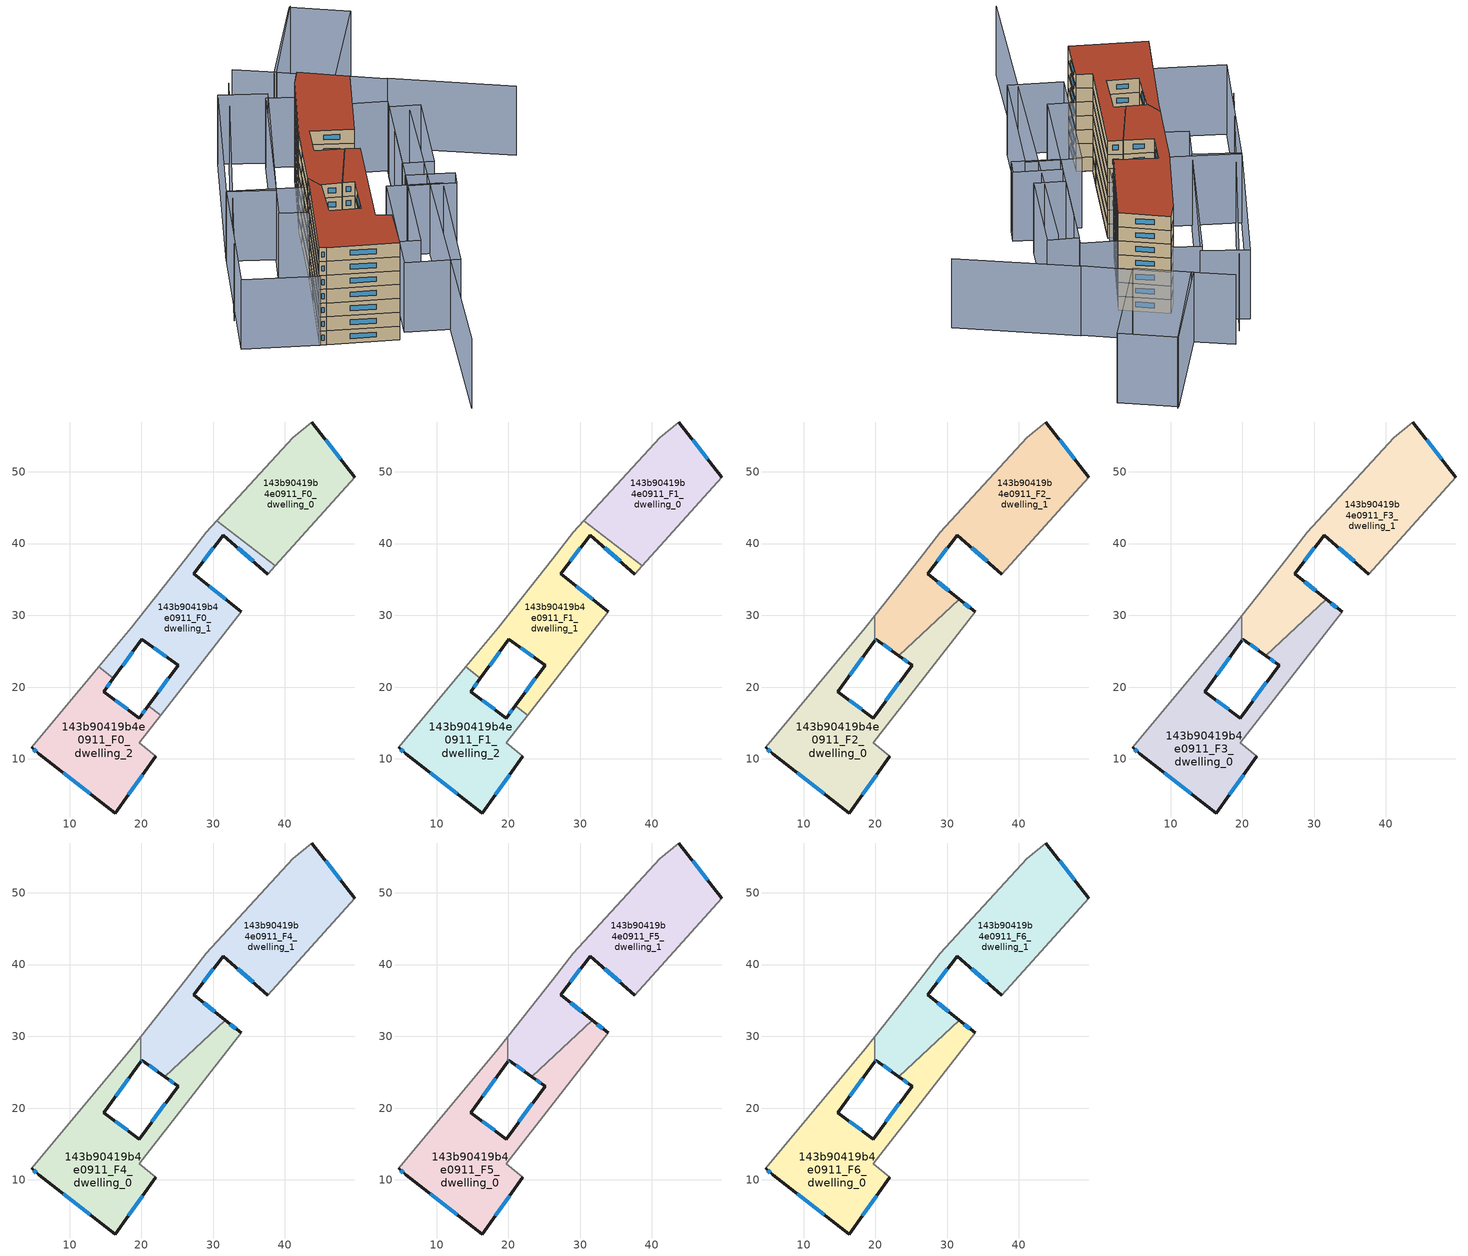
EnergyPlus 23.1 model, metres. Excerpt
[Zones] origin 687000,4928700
143b90419b4e0911_F0_dwelling_0
 floor ground (EU_floor_Construction): 43.77,56.92 49.74,49.22 38.62,36.87 30.51,43.18 41.08,54.73 z0
 wall outside (EU_wall_Construction): 49.74,49.22 43.77,56.92 z0:3
 wall adiabatic (EU_wall_Construction): 38.62,36.87 49.74,49.22 / 43.77,56.92 41.08,54.73 30.51,43.18 z0:3
 wall to 143b90419b4e0911_F0_dwelling_1 (EU_wall_Construction): 30.5,43.18 38.62,36.87 z0:3
 window (EU_Window_Construction): 47.8,51.73 45.71,54.42 z0.98:2.02
143b90419b4e0911_F0_dwelling_1
 floor ground (EU_floor_Construction): 38.62,36.87 37.6,35.75 31.38,41.12 27.29,35.8 33.89,30.47 22.7,16.07 20.97,17.42 25.11,23.05 20.07,26.7 16.1,21.21 14.04,22.81 18.59,28.27 26.21,37.88 29.05,41.58 30.51,43.18 z0
 wall outside (EU_wall_Construction): 33.89,30.47 27.29,35.8 31.38,41.12 37.6,35.75 / 16.1,21.21 20.07,26.7 25.11,23.05 20.97,17.42 z0:3
 wall adiabatic (EU_wall_Construction): 30.51,43.18 29.05,41.58 26.21,37.88 18.59,28.27 14.04,22.81 / 37.6,35.75 38.62,36.87 / 22.7,16.07 33.89,30.47 z0:3
 wall to 143b90419b4e0911_F0_dwelling_2 (EU_wall_Construction): 20.97,17.42 22.7,16.07 / 14.04,22.81 16.1,21.21 z0:3
 window (EU_Window_Construction): 33.4,39.38 35.58,37.49 / 28.62,37.54 30.04,39.39 / 31.74,32.21 29.43,34.07 / 23.77,21.22 22.32,19.25 / 21.71,25.51 23.48,24.24 / 17.39,22.99 18.78,24.91 z0.98:2.02
143b90419b4e0911_F0_dwelling_2
 floor ground (EU_floor_Construction): 20.97,17.42 22.7,16.07 19.72,12.24 22.03,10.37 16.33,2.47 5.69,10.75 4.71,11.59 14.04,22.81 16.1,21.21 14.76,19.35 19.7,15.7 z0
 wall outside (EU_wall_Construction): 4.71,11.59 5.69,10.75 16.33,2.47 22.03,10.37 / 20.97,17.42 19.7,15.7 14.76,19.35 16.1,21.21 z0:3
 wall adiabatic (EU_wall_Construction): 14.04,22.81 4.71,11.59 / 22.03,10.37 19.72,12.24 22.7,16.07 z0:3
 window (EU_Window_Construction): 5.03,11.32 5.37,11.02 / 15.19,19.95 15.66,20.6 / 18.1,16.88 16.36,18.16 / 20.56,16.86 20.12,16.26 / 18.19,5.04 20.17,7.8 / 9.15,8.05 12.87,5.16 z0.98:2.02
143b90419b4e0911_F1_dwelling_0
 floor to 143b90419b4e0911_F0_dwelling_0 (EU_floor_Construction): 43.76,56.92 49.74,49.22 38.62,36.87 30.5,43.18 41.08,54.73 z3
 wall outside (EU_wall_Construction): 49.74,49.22 43.77,56.92 z3:6
 wall adiabatic (EU_wall_Construction): 38.62,36.87 49.74,49.22 / 43.77,56.92 41.08,54.73 30.51,43.18 z3:6
 wall to 143b90419b4e0911_F1_dwelling_1 (EU_wall_Construction): 30.5,43.18 38.62,36.87 z3:6
 window (EU_Window_Construction): 47.8,51.73 45.71,54.42 z3.98:5.02
143b90419b4e0911_F1_dwelling_1
 floor to 143b90419b4e0911_F0_dwelling_1 (EU_floor_Construction): 38.62,36.87 37.6,35.75 31.38,41.12 27.28,35.8 33.88,30.47 22.7,16.07 20.97,17.42 25.11,23.05 20.07,26.7 16.1,21.21 14.04,22.81 18.59,28.27 26.21,37.88 29.04,41.58 30.5,43.18 z3
 wall outside (EU_wall_Construction): 33.89,30.47 27.29,35.8 31.38,41.12 37.6,35.75 / 16.1,21.21 20.07,26.7 25.11,23.05 20.97,17.42 z3:6
 wall adiabatic (EU_wall_Construction): 30.51,43.18 29.05,41.58 26.21,37.88 18.59,28.27 14.04,22.81 / 37.6,35.75 38.62,36.87 / 22.7,16.07 33.89,30.47 z3:6
 wall to 143b90419b4e0911_F1_dwelling_2 (EU_wall_Construction): 20.97,17.42 22.7,16.07 / 14.04,22.81 16.1,21.21 z3:6
 window (EU_Window_Construction): 33.4,39.38 35.58,37.49 / 28.62,37.54 30.04,39.39 / 31.74,32.21 29.43,34.07 / 23.77,21.22 22.32,19.25 / 21.71,25.51 23.48,24.24 / 17.39,22.99 18.78,24.91 z3.98:5.02
143b90419b4e0911_F1_dwelling_2
 floor to 143b90419b4e0911_F0_dwelling_2 (EU_floor_Construction): 20.97,17.42 22.7,16.07 19.72,12.24 22.02,10.37 16.33,2.47 5.69,10.75 4.71,11.59 14.04,22.81 16.1,21.21 14.75,19.35 19.7,15.7 z3
 wall outside (EU_wall_Construction): 4.71,11.59 5.69,10.75 16.33,2.47 22.03,10.37 / 20.97,17.42 19.7,15.7 14.76,19.35 16.1,21.21 z3:6
 wall adiabatic (EU_wall_Construction): 14.04,22.81 4.71,11.59 / 22.03,10.37 19.72,12.24 22.7,16.07 z3:6
 window (EU_Window_Construction): 5.03,11.32 5.37,11.02 / 15.19,19.95 15.66,20.6 / 18.1,16.88 16.36,18.16 / 20.56,16.86 20.12,16.26 / 18.19,5.04 20.17,7.8 / 9.15,8.05 12.87,5.16 z3.98:5.02
143b90419b4e0911_F2_dwelling_0
 floor to 143b90419b4e0911_F1_dwelling_1 (EU_floor_Construction): 33.88,30.47 22.7,16.07 20.97,17.42 25.11,23.05 23.29,24.37 31.68,32.26 z6; 19.92,29.95 19.92,26.48 16.1,21.21 14.04,22.81 18.59,28.27 z6
 floor to 143b90419b4e0911_F1_dwelling_2 (EU_floor_Construction): 20.97,17.42 22.7,16.07 19.72,12.24 22.02,10.37 16.33,2.47 5.69,10.75 4.71,11.59 14.04,22.81 16.1,21.21 14.75,19.35 19.7,15.7 z6
 wall outside (EU_wall_Construction): 4.71,11.59 5.69,10.75 16.33,2.47 22.03,10.37 / 23.29,24.37 25.11,23.05 19.7,15.7 14.76,19.35 19.92,26.48 / 33.89,30.47 31.68,32.26 z6:9
 wall adiabatic (EU_wall_Construction): 19.92,29.95 18.59,28.27 4.71,11.59 / 22.03,10.37 19.72,12.24 33.89,30.47 z6:9
 wall to 143b90419b4e0911_F2_dwelling_1 (EU_wall_Construction): 19.92,26.48 19.92,29.95 / 31.68,32.26 23.29,24.37 z6:9
 window (EU_Window_Construction): 9.15,8.05 12.87,5.16 / 5.03,11.32 5.37,11.02 / 16.43,21.67 18.24,24.16 / 18.1,16.88 16.36,18.16 / 23.36,20.66 21.46,18.09 / 23.88,23.94 24.52,23.48 / 33.17,31.06 32.39,31.68 / 18.19,5.04 20.17,7.8 z6.98:8.02
143b90419b4e0911_F2_dwelling_1
 floor to 143b90419b4e0911_F1_dwelling_0 (EU_floor_Construction): 43.76,56.92 49.74,49.22 38.62,36.87 30.5,43.18 41.08,54.73 z6
 floor to 143b90419b4e0911_F1_dwelling_1 (EU_floor_Construction): 38.62,36.87 37.6,35.75 31.38,41.12 27.28,35.8 31.68,32.26 23.29,24.37 20.07,26.7 19.92,26.48 19.92,29.95 26.21,37.88 29.04,41.58 30.5,43.18 z6
 wall outside (EU_wall_Construction): 49.73,49.24 43.77,56.92 / 31.68,32.26 27.29,35.8 31.38,41.12 37.6,35.75 / 20.07,26.7 23.29,24.37 / 20.07,26.7 19.92,26.48 z6:9
 wall adiabatic (EU_wall_Construction): 43.77,56.92 41.08,54.73 29.05,41.58 26.21,37.88 19.92,29.95 / 37.6,35.75 49.74,49.22 49.73,49.24 z6:9
 window (EU_Window_Construction): 47.79,51.74 45.71,54.43 / 33.4,39.38 35.58,37.49 / 28.62,37.54 30.04,39.39 / 30.25,33.41 28.71,34.65 / 21.12,25.94 22.25,25.13 / 20.02,26.63 19.97,26.55 z6.98:8.02
143b90419b4e0911_F3_dwelling_0
 floor to 143b90419b4e0911_F2_dwelling_0 (EU_floor_Construction): 33.88,30.47 19.72,12.24 22.02,10.37 16.33,2.47 5.69,10.75 4.71,11.59 18.59,28.27 19.92,29.95 19.92,26.48 14.75,19.35 19.7,15.7 25.11,23.05 23.29,24.37 31.68,32.26 z9
 wall outside (EU_wall_Construction): 4.71,11.59 5.69,10.75 16.33,2.47 22.03,10.37 / 23.29,24.37 25.11,23.05 19.7,15.7 14.76,19.35 19.92,26.48 / 33.89,30.47 31.68,32.26 z9:12
 wall adiabatic (EU_wall_Construction): 19.92,29.95 18.59,28.27 4.71,11.59 / 22.03,10.37 19.72,12.24 33.89,30.47 z9:12
 wall to 143b90419b4e0911_F3_dwelling_1 (EU_wall_Construction): 19.92,26.48 19.92,29.95 / 31.68,32.26 23.29,24.37 z9:12
 window (EU_Window_Construction): 9.15,8.05 12.87,5.16 / 5.03,11.32 5.37,11.02 / 16.43,21.67 18.24,24.16 / 18.1,16.88 16.36,18.16 / 23.36,20.66 21.46,18.09 / 23.88,23.94 24.52,23.48 / 33.17,31.06 32.39,31.68 / 18.19,5.04 20.17,7.8 z9.98:11.02
143b90419b4e0911_F3_dwelling_1
 floor to 143b90419b4e0911_F2_dwelling_1 (EU_floor_Construction): 43.76,56.92 49.73,49.24 49.74,49.22 37.6,35.75 31.38,41.12 27.28,35.8 31.68,32.26 23.29,24.37 20.07,26.7 19.92,26.48 19.92,29.95 26.21,37.88 29.04,41.58 41.08,54.73 z9
 wall outside (EU_wall_Construction): 49.73,49.24 43.77,56.92 / 31.68,32.26 27.29,35.8 31.38,41.12 37.6,35.75 / 20.07,26.7 23.29,24.37 / 20.07,26.7 19.92,26.48 z9:12
 wall adiabatic (EU_wall_Construction): 43.77,56.92 41.08,54.73 29.05,41.58 26.21,37.88 19.92,29.95 / 37.6,35.75 49.74,49.22 49.73,49.24 z9:12
 window (EU_Window_Construction): 47.79,51.74 45.71,54.43 / 33.4,39.38 35.58,37.49 / 28.62,37.54 30.04,39.39 / 30.25,33.41 28.71,34.65 / 21.12,25.94 22.25,25.13 / 20.02,26.63 19.97,26.55 z9.98:11.02
143b90419b4e0911_F4_dwelling_0
 floor to 143b90419b4e0911_F3_dwelling_0 (EU_floor_Construction): 33.88,30.47 19.72,12.24 22.02,10.37 16.33,2.47 5.69,10.75 4.71,11.59 18.59,28.27 19.92,29.95 19.92,26.48 14.75,19.35 19.7,15.7 25.11,23.05 23.29,24.37 31.68,32.26 z12
 wall outside (EU_wall_Construction): 4.71,11.59 5.69,10.75 16.33,2.47 22.03,10.37 / 23.29,24.37 25.11,23.05 19.7,15.7 14.76,19.35 19.92,26.48 / 33.89,30.47 31.68,32.26 z12:15
 wall adiabatic (EU_wall_Construction): 19.92,29.95 18.59,28.27 4.71,11.59 / 22.03,10.37 19.72,12.24 33.89,30.47 z12:15
 wall to 143b90419b4e0911_F4_dwelling_1 (EU_wall_Construction): 19.92,26.48 19.92,29.95 / 31.68,32.26 23.29,24.37 z12:15
 window (EU_Window_Construction): 9.15,8.05 12.87,5.16 / 5.03,11.32 5.37,11.02 / 16.43,21.67 18.24,24.16 / 18.1,16.88 16.36,18.16 / 23.36,20.66 21.46,18.09 / 23.88,23.94 24.52,23.48 / 33.17,31.06 32.39,31.68 / 18.19,5.04 20.17,7.8 z12.98:14.02
143b90419b4e0911_F4_dwelling_1
 floor to 143b90419b4e0911_F3_dwelling_1 (EU_floor_Construction): 43.76,56.92 49.73,49.24 49.74,49.22 37.6,35.75 31.38,41.12 27.28,35.8 31.68,32.26 23.29,24.37 20.07,26.7 19.92,26.48 19.92,29.95 26.21,37.88 29.04,41.58 41.08,54.73 z12
 wall outside (EU_wall_Construction): 49.73,49.24 43.77,56.92 / 31.68,32.26 27.29,35.8 31.38,41.12 37.6,35.75 / 20.07,26.7 23.29,24.37 / 20.07,26.7 19.92,26.48 z12:15
 wall adiabatic (EU_wall_Construction): 43.77,56.92 41.08,54.73 29.05,41.58 26.21,37.88 19.92,29.95 / 37.6,35.75 49.74,49.22 49.73,49.24 z12:15
 window (EU_Window_Construction): 47.79,51.74 45.71,54.43 / 33.4,39.38 35.58,37.49 / 28.62,37.54 30.04,39.39 / 30.25,33.41 28.71,34.65 / 21.12,25.94 22.25,25.13 / 20.02,26.63 19.97,26.55 z12.98:14.02
143b90419b4e0911_F5_dwelling_0
 floor to 143b90419b4e0911_F4_dwelling_0 (EU_floor_Construction): 33.88,30.47 19.72,12.24 22.02,10.37 16.33,2.47 5.69,10.75 4.71,11.59 18.59,28.27 19.92,29.95 19.92,26.48 14.75,19.35 19.7,15.7 25.11,23.05 23.29,24.37 31.68,32.26 z15
 wall outside (EU_wall_Construction): 4.71,11.59 5.69,10.75 16.33,2.47 22.03,10.37 / 23.29,24.37 25.11,23.05 19.7,15.7 14.76,19.35 19.92,26.48 / 33.89,30.47 31.68,32.26 z15:18
 wall adiabatic (EU_wall_Construction): 19.92,29.95 18.59,28.27 4.71,11.59 / 22.03,10.37 19.72,12.24 33.89,30.47 z15:18
 wall to 143b90419b4e0911_F5_dwelling_1 (EU_wall_Construction): 19.92,26.48 19.92,29.95 / 31.68,32.26 23.29,24.37 z15:18
 window (EU_Window_Construction): 9.15,8.05 12.87,5.16 / 5.03,11.32 5.37,11.02 / 16.43,21.67 18.24,24.16 / 18.1,16.88 16.36,18.16 / 23.36,20.66 21.46,18.09 / 23.88,23.94 24.52,23.48 / 33.17,31.06 32.39,31.68 / 18.19,5.04 20.17,7.8 z15.98:17.02
143b90419b4e0911_F5_dwelling_1
 floor to 143b90419b4e0911_F4_dwelling_1 (EU_floor_Construction): 43.76,56.92 49.73,49.24 49.74,49.22 37.6,35.75 31.38,41.12 27.28,35.8 31.68,32.26 23.29,24.37 20.07,26.7 19.92,26.48 19.92,29.95 26.21,37.88 29.04,41.58 41.08,54.73 z15
 wall outside (EU_wall_Construction): 49.73,49.24 43.77,56.92 / 31.68,32.26 27.29,35.8 31.38,41.12 37.6,35.75 / 20.07,26.7 23.29,24.37 / 20.07,26.7 19.92,26.48 z15:18
 wall adiabatic (EU_wall_Construction): 43.77,56.92 41.08,54.73 29.05,41.58 26.21,37.88 19.92,29.95 / 37.6,35.75 49.74,49.22 49.73,49.24 z15:18
 window (EU_Window_Construction): 47.79,51.74 45.71,54.43 / 33.4,39.38 35.58,37.49 / 28.62,37.54 30.04,39.39 / 30.25,33.41 28.71,34.65 / 21.12,25.94 22.25,25.13 / 20.02,26.63 19.97,26.55 z15.98:17.02
143b90419b4e0911_F6_dwelling_0
 floor to 143b90419b4e0911_F5_dwelling_0 (EU_floor_Construction): 33.88,30.47 19.72,12.24 22.02,10.37 16.33,2.47 5.69,10.75 4.71,11.59 18.59,28.27 19.92,29.95 19.92,26.48 14.75,19.35 19.7,15.7 25.11,23.05 23.29,24.37 31.68,32.26 z18
 wall outside (EU_wall_Construction): 4.71,11.59 5.69,10.75 16.33,2.47 22.03,10.37 / 23.29,24.37 25.11,23.05 19.7,15.7 14.76,19.35 19.92,26.48 / 33.89,30.47 31.68,32.26 z18:21
 wall adiabatic (EU_wall_Construction): 19.92,29.95 18.59,28.27 4.71,11.59 / 22.03,10.37 19.72,12.24 33.89,30.47 z18:21
 wall to 143b90419b4e0911_F6_dwelling_1 (EU_wall_Construction): 19.92,26.48 19.92,29.95 / 31.68,32.26 23.29,24.37 z18:21
 window (EU_Window_Construction): 9.15,8.05 12.87,5.16 / 5.03,11.32 5.37,11.02 / 16.43,21.67 18.24,24.16 / 18.1,16.88 16.36,18.16 / 23.36,20.66 21.46,18.09 / 23.88,23.94 24.52,23.48 / 33.17,31.06 32.39,31.68 / 18.19,5.04 20.17,7.8 z18.98:20.02
 roof outside (EU_roof_Construction): 22.03,10.37 19.72,12.24 33.89,30.47 31.68,32.26 23.29,24.37 25.11,23.05 19.7,15.7 14.76,19.35 19.92,26.48 19.92,29.95 18.59,28.27 4.71,11.59 5.69,10.75 16.33,2.47 z21
143b90419b4e0911_F6_dwelling_1
 floor to 143b90419b4e0911_F5_dwelling_1 (EU_floor_Construction): 43.76,56.92 49.73,49.24 49.74,49.22 37.6,35.75 31.38,41.12 27.28,35.8 31.68,32.26 23.29,24.37 20.07,26.7 19.92,26.48 19.92,29.95 26.21,37.88 29.04,41.58 41.08,54.73 z18
 wall outside (EU_wall_Construction): 49.73,49.24 43.77,56.92 / 31.68,32.26 27.29,35.8 31.38,41.12 37.6,35.75 / 20.07,26.7 23.29,24.37 / 20.07,26.7 19.92,26.48 z18:21
 wall adiabatic (EU_wall_Construction): 43.77,56.92 41.08,54.73 29.05,41.58 26.21,37.88 19.92,29.95 / 37.6,35.75 49.74,49.22 49.73,49.24 z18:21
 window (EU_Window_Construction): 47.79,51.74 45.71,54.43 / 33.4,39.38 35.58,37.49 / 28.62,37.54 30.04,39.39 / 30.25,33.41 28.71,34.65 / 21.12,25.94 22.25,25.13 / 20.02,26.63 19.97,26.55 z18.98:20.02
 roof outside (EU_roof_Construction): 37.6,35.75 49.74,49.22 49.73,49.24 43.77,56.92 41.08,54.73 29.05,41.58 26.21,37.88 19.92,29.95 19.92,26.48 20.07,26.7 23.29,24.37 31.68,32.26 27.29,35.8 31.38,41.12 z21
shading: 9.33,-23.23 56.05,40.04 / 75.67,32.12 60.78,50.6 / 39.01,69.76 -0.54,28.36 / 60.66,50.51 54.77,58.09 / 65.55,80.52 47.82,66.25 / 47.82,66.25 42.75,72.55 / 18.7,3.76 34.74,24.57 / 34.74,24.57 42.98,18.22 / 42.98,18.22 26.94,-2.59 / 26.94,-2.59 18.7,3.76 / -6.47,20.56 12.88,44.02 / 12.88,44.02 24,34.84 / 24,34.84 4.66,11.38 / 4.66,11.38 -6.47,20.56 / 44.78,16.37 37.69,22.07 / 37.69,22.07 39.88,24.79 / 39.88,24.79 46.97,19.09 / 46.97,19.09 44.78,16.37 / 55.3,44.97 26.29,7.08 / 26.29,7.08 19.59,12.21 / 19.59,12.21 48.6,50.1 / 48.6,50.1 55.3,44.97 / 42.34,28.04 54.18,43.51 / 54.18,43.51 58.81,39.97 / 58.81,39.97 46.96,24.5 / 46.96,24.5 42.34,28.04 / 44.45,57.7 18.51,28.19 / 18.51,28.19 14.31,31.88 / 14.31,31.88 40.25,61.39 / 40.25,61.39 44.45,57.7 / 41.53,62.21 19.47,37.75 / 19.47,37.75 12.68,43.87 / 12.68,43.87 34.73,68.34 / 34.73,68.34 41.53,62.21 / 72.08,71.53 54.52,57.76 / 54.52,57.76 47.59,66.61 / 47.59,66.61 65.14,80.37 / 65.14,80.37 72.08,71.53 z0:15
[Building]
EU S2 Campaign: North Axis=0; Terrain=City; Solar Distribution=FullExterior
[Site:Location]
Bologna: Latitude=44.5; Longitude=11.25; Time Zone=1; Elevation=37
[SizingPeriod:WeatherFileDays]
AnnualSizingPeriod: Begin Month=1; Begin Day of Month=1; End Month=12; End Day of Month=31; Day of Week for Start Day=Monday; Use Weather File Daylight Saving Period=No; Use Weather File Rain and Snow Indicators=No
[MATERIAL]
EU_InternalMass_Material: Roughness=MediumRough; Thickness=0.1; Conductivity=1; Density=1800; Specific Heat=900; Thermal Absorptance=0.9; Solar Absorptance=0.7; Visible Absorptance=0.7
[MATERIAL:NOMASS] Roughness=MediumRough; Thermal Absorptance=0.9; Solar Absorptance=0.7; Visible Absorptance=0.7
Name | Thermal Resistance
EU_wall_NoMass | 0.905828
EU_roof_NoMass | 0.37593
EU_floor_NoMass | 0.67114
[WINDOWMATERIAL:SIMPLEGLAZINGSYSTEM]
EU_Window_SimpleGlazing: UFactor=4.52486; Solar Heat Gain Coefficient=0.85; Visible Transmittance=0.85
[CONSTRUCTION]
EU_wall_Construction: EU_wall_NoMass
EU_roof_Construction: EU_roof_NoMass
EU_floor_Construction: EU_floor_NoMass
EU_InternalMass_Construction: EU_InternalMass_Material
EU_Window_Construction: EU_Window_SimpleGlazing
[ZONE] Type=1; Multiplier=1; Ceiling Height=autocalculate; Floor Area=autocalculate; Part of Total Floor Area=Yes
Name | Volume
143b90419b4e0911_F0_dwelling_0 | 543.827
143b90419b4e0911_F1_dwelling_0 | 543.826
143b90419b4e0911_F2_dwelling_0 | 773.549
143b90419b4e0911_F3_dwelling_0; 143b90419b4e0911_F4_dwelling_0; 143b90419b4e0911_F5_dwelling_0; 143b90419b4e0911_F6_dwelling_0 | 773.557
143b90419b4e0911_F0_dwelling_1; 143b90419b4e0911_F1_dwelling_1 | 543.877
143b90419b4e0911_F2_dwelling_1 | 857.999
143b90419b4e0911_F3_dwelling_1; 143b90419b4e0911_F4_dwelling_1; 143b90419b4e0911_F5_dwelling_1; 143b90419b4e0911_F6_dwelling_1 | 858.021
143b90419b4e0911_F0_dwelling_2 | 543.861
143b90419b4e0911_F1_dwelling_2 | 543.863
[INTERNALMASS] Construction=EU_InternalMass_Construction
Name | Zone or ZoneList | Surface Area
143b90419b4e0911_F0_dwelling_0_EU_InternalMass | 143b90419b4e0911_F0_dwelling_0 | 181.275
143b90419b4e0911_F0_dwelling_1_EU_InternalMass | 143b90419b4e0911_F0_dwelling_1 | 181.292
143b90419b4e0911_F0_dwelling_2_EU_InternalMass | 143b90419b4e0911_F0_dwelling_2 | 181.287
143b90419b4e0911_F1_dwelling_0_EU_InternalMass | 143b90419b4e0911_F1_dwelling_0 | 181.275
143b90419b4e0911_F1_dwelling_1_EU_InternalMass | 143b90419b4e0911_F1_dwelling_1 | 181.292
143b90419b4e0911_F1_dwelling_2_EU_InternalMass | 143b90419b4e0911_F1_dwelling_2 | 181.287
143b90419b4e0911_F2_dwelling_0_EU_InternalMass | 143b90419b4e0911_F2_dwelling_0 | 257.853
143b90419b4e0911_F2_dwelling_1_EU_InternalMass | 143b90419b4e0911_F2_dwelling_1 | 286.006
143b90419b4e0911_F3_dwelling_0_EU_InternalMass | 143b90419b4e0911_F3_dwelling_0 | 257.853
143b90419b4e0911_F3_dwelling_1_EU_InternalMass | 143b90419b4e0911_F3_dwelling_1 | 286.006
143b90419b4e0911_F4_dwelling_0_EU_InternalMass | 143b90419b4e0911_F4_dwelling_0 | 257.853
143b90419b4e0911_F4_dwelling_1_EU_InternalMass | 143b90419b4e0911_F4_dwelling_1 | 286.006
143b90419b4e0911_F5_dwelling_0_EU_InternalMass | 143b90419b4e0911_F5_dwelling_0 | 257.853
143b90419b4e0911_F5_dwelling_1_EU_InternalMass | 143b90419b4e0911_F5_dwelling_1 | 286.006
143b90419b4e0911_F6_dwelling_0_EU_InternalMass | 143b90419b4e0911_F6_dwelling_0 | 257.853
143b90419b4e0911_F6_dwelling_1_EU_InternalMass | 143b90419b4e0911_F6_dwelling_1 | 286.006
[OTHEREQUIPMENT] Fuel Type=Electricity; Design Level Calculation Method=Watts/Area; Power per Zone Floor Area=1; Fraction Latent=0; Fraction Radiant=0; Fraction Lost=0; Carbon Dioxide Generation Rate=0; EndUse Subcategory=EU_Step8_InternalGains
Name | Zone or ZoneList or Space or SpaceList | Schedule
EU_Step8_InternalGain_143b90419b4e0911_F0_dwelling_0_f000 | 143b90419b4e0911_F0_dwelling_0 | EU_Step8_GainSchedule_143b90419b4e0911_F0_dwelling_0_f000
EU_Step8_InternalGain_143b90419b4e0911_F0_dwelling_1_f000 | 143b90419b4e0911_F0_dwelling_1 | EU_Step8_GainSchedule_143b90419b4e0911_F0_dwelling_1_f000
EU_Step8_InternalGain_143b90419b4e0911_F0_dwelling_2_f000 | 143b90419b4e0911_F0_dwelling_2 | EU_Step8_GainSchedule_143b90419b4e0911_F0_dwelling_2_f000
EU_Step8_InternalGain_143b90419b4e0911_F1_dwelling_0_f000 | 143b90419b4e0911_F1_dwelling_0 | EU_Step8_GainSchedule_143b90419b4e0911_F1_dwelling_0_f000
EU_Step8_InternalGain_143b90419b4e0911_F1_dwelling_1_f000 | 143b90419b4e0911_F1_dwelling_1 | EU_Step8_GainSchedule_143b90419b4e0911_F1_dwelling_1_f000
EU_Step8_InternalGain_143b90419b4e0911_F1_dwelling_2_f000 | 143b90419b4e0911_F1_dwelling_2 | EU_Step8_GainSchedule_143b90419b4e0911_F1_dwelling_2_f000
EU_Step8_InternalGain_143b90419b4e0911_F2_dwelling_0_f000 | 143b90419b4e0911_F2_dwelling_0 | EU_Step8_GainSchedule_143b90419b4e0911_F2_dwelling_0_f000
EU_Step8_InternalGain_143b90419b4e0911_F2_dwelling_1_f000 | 143b90419b4e0911_F2_dwelling_1 | EU_Step8_GainSchedule_143b90419b4e0911_F2_dwelling_1_f000
EU_Step8_InternalGain_143b90419b4e0911_F3_dwelling_0_f000 | 143b90419b4e0911_F3_dwelling_0 | EU_Step8_GainSchedule_143b90419b4e0911_F3_dwelling_0_f000
EU_Step8_InternalGain_143b90419b4e0911_F3_dwelling_1_f000 | 143b90419b4e0911_F3_dwelling_1 | EU_Step8_GainSchedule_143b90419b4e0911_F3_dwelling_1_f000
EU_Step8_InternalGain_143b90419b4e0911_F4_dwelling_0_f000 | 143b90419b4e0911_F4_dwelling_0 | EU_Step8_GainSchedule_143b90419b4e0911_F4_dwelling_0_f000
EU_Step8_InternalGain_143b90419b4e0911_F4_dwelling_1_f000 | 143b90419b4e0911_F4_dwelling_1 | EU_Step8_GainSchedule_143b90419b4e0911_F4_dwelling_1_f000
EU_Step8_InternalGain_143b90419b4e0911_F5_dwelling_0_f000 | 143b90419b4e0911_F5_dwelling_0 | EU_Step8_GainSchedule_143b90419b4e0911_F5_dwelling_0_f000
EU_Step8_InternalGain_143b90419b4e0911_F5_dwelling_1_f000 | 143b90419b4e0911_F5_dwelling_1 | EU_Step8_GainSchedule_143b90419b4e0911_F5_dwelling_1_f000
EU_Step8_InternalGain_143b90419b4e0911_F6_dwelling_0_f000 | 143b90419b4e0911_F6_dwelling_0 | EU_Step8_GainSchedule_143b90419b4e0911_F6_dwelling_0_f000
EU_Step8_InternalGain_143b90419b4e0911_F6_dwelling_1_f000 | 143b90419b4e0911_F6_dwelling_1 | EU_Step8_GainSchedule_143b90419b4e0911_F6_dwelling_1_f000
[ZONEVENTILATION:DESIGNFLOWRATE] Schedule=EU_AlwaysOn; Design Flow Rate Calculation Method=AirChanges/Hour; Air Changes per Hour=0.73129; Ventilation Type=Natural; Fan Pressure Rise=0; Fan Total Efficiency=1; Constant Term Coefficient=1; Temperature Term Coefficient=0; Velocity Term Coefficient=0; Velocity Squared Term Coefficient=0; Minimum Indoor Temperature=-100; Maximum Indoor Temperature=100; Delta Temperature=-100; Minimum Outdoor Temperature=-100; Maximum Outdoor Temperature=100; Maximum Wind Speed=40
Name | Zone or ZoneList or Space or SpaceList
EU_ConstantAir_143b90419b4e0911_F0_dwelling_0 | 143b90419b4e0911_F0_dwelling_0
EU_ConstantAir_143b90419b4e0911_F0_dwelling_1 | 143b90419b4e0911_F0_dwelling_1
EU_ConstantAir_143b90419b4e0911_F0_dwelling_2 | 143b90419b4e0911_F0_dwelling_2
EU_ConstantAir_143b90419b4e0911_F1_dwelling_0 | 143b90419b4e0911_F1_dwelling_0
EU_ConstantAir_143b90419b4e0911_F1_dwelling_1 | 143b90419b4e0911_F1_dwelling_1
EU_ConstantAir_143b90419b4e0911_F1_dwelling_2 | 143b90419b4e0911_F1_dwelling_2
EU_ConstantAir_143b90419b4e0911_F2_dwelling_0 | 143b90419b4e0911_F2_dwelling_0
EU_ConstantAir_143b90419b4e0911_F2_dwelling_1 | 143b90419b4e0911_F2_dwelling_1
EU_ConstantAir_143b90419b4e0911_F3_dwelling_0 | 143b90419b4e0911_F3_dwelling_0
EU_ConstantAir_143b90419b4e0911_F3_dwelling_1 | 143b90419b4e0911_F3_dwelling_1
EU_ConstantAir_143b90419b4e0911_F4_dwelling_0 | 143b90419b4e0911_F4_dwelling_0
EU_ConstantAir_143b90419b4e0911_F4_dwelling_1 | 143b90419b4e0911_F4_dwelling_1
EU_ConstantAir_143b90419b4e0911_F5_dwelling_0 | 143b90419b4e0911_F5_dwelling_0
EU_ConstantAir_143b90419b4e0911_F5_dwelling_1 | 143b90419b4e0911_F5_dwelling_1
EU_ConstantAir_143b90419b4e0911_F6_dwelling_0 | 143b90419b4e0911_F6_dwelling_0
EU_ConstantAir_143b90419b4e0911_F6_dwelling_1 | 143b90419b4e0911_F6_dwelling_1
[HVACTEMPLATE:THERMOSTAT] Constant Heating Setpoint=20; Constant Cooling Setpoint=50
EU_HeatOnly_143b90419b4e0911_F0_dwelling_0; EU_HeatOnly_143b90419b4e0911_F0_dwelling_1; EU_HeatOnly_143b90419b4e0911_F0_dwelling_2; EU_HeatOnly_143b90419b4e0911_F1_dwelling_0; EU_HeatOnly_143b90419b4e0911_F1_dwelling_1; EU_HeatOnly_143b90419b4e0911_F1_dwelling_2; EU_HeatOnly_143b90419b4e0911_F2_dwelling_0; EU_HeatOnly_143b90419b4e0911_F2_dwelling_1; EU_HeatOnly_143b90419b4e0911_F3_dwelling_0; EU_HeatOnly_143b90419b4e0911_F3_dwelling_1; EU_HeatOnly_143b90419b4e0911_F4_dwelling_0; EU_HeatOnly_143b90419b4e0911_F4_dwelling_1; EU_HeatOnly_143b90419b4e0911_F5_dwelling_0; EU_HeatOnly_143b90419b4e0911_F5_dwelling_1; EU_HeatOnly_143b90419b4e0911_F6_dwelling_0; EU_HeatOnly_143b90419b4e0911_F6_dwelling_1
[HVACTEMPLATE:ZONE:IDEALLOADSAIRSYSTEM] System Availability Schedule=EU_AlwaysOn; Maximum Heating Supply Air Temperature=50; Minimum Cooling Supply Air Temperature=13; Maximum Heating Supply Air Humidity Ratio=0.0156; Minimum Cooling Supply Air Humidity Ratio=0.0077; Heating Limit=NoLimit; Cooling Limit=NoLimit; Heating Availability Schedule=EU_AlwaysOn; Cooling Availability Schedule=EU_CoolingOff; Dehumidification Control Type=ConstantSensibleHeatRatio; Cooling Sensible Heat Ratio=0.7; Dehumidification Setpoint=60; Humidification Control Type=None; Humidification Setpoint=30; Outdoor Air Method=None; Outdoor Air Flow Rate per Person=0.00944; Outdoor Air Flow Rate per Zone Floor Area=0; Outdoor Air Flow Rate per Zone=0; Demand Controlled Ventilation Type=None; Outdoor Air Economizer Type=NoEconomizer; Heat Recovery Type=None; Sensible Heat Recovery Effectiveness=0.7; Latent Heat Recovery Effectiveness=0.65
Name | Template Thermostat
143b90419b4e0911_F0_dwelling_0 | EU_HeatOnly_143b90419b4e0911_F0_dwelling_0
143b90419b4e0911_F0_dwelling_1 | EU_HeatOnly_143b90419b4e0911_F0_dwelling_1
143b90419b4e0911_F0_dwelling_2 | EU_HeatOnly_143b90419b4e0911_F0_dwelling_2
143b90419b4e0911_F1_dwelling_0 | EU_HeatOnly_143b90419b4e0911_F1_dwelling_0
143b90419b4e0911_F1_dwelling_1 | EU_HeatOnly_143b90419b4e0911_F1_dwelling_1
143b90419b4e0911_F1_dwelling_2 | EU_HeatOnly_143b90419b4e0911_F1_dwelling_2
143b90419b4e0911_F2_dwelling_0 | EU_HeatOnly_143b90419b4e0911_F2_dwelling_0
143b90419b4e0911_F2_dwelling_1 | EU_HeatOnly_143b90419b4e0911_F2_dwelling_1
143b90419b4e0911_F3_dwelling_0 | EU_HeatOnly_143b90419b4e0911_F3_dwelling_0
143b90419b4e0911_F3_dwelling_1 | EU_HeatOnly_143b90419b4e0911_F3_dwelling_1
143b90419b4e0911_F4_dwelling_0 | EU_HeatOnly_143b90419b4e0911_F4_dwelling_0
143b90419b4e0911_F4_dwelling_1 | EU_HeatOnly_143b90419b4e0911_F4_dwelling_1
143b90419b4e0911_F5_dwelling_0 | EU_HeatOnly_143b90419b4e0911_F5_dwelling_0
143b90419b4e0911_F5_dwelling_1 | EU_HeatOnly_143b90419b4e0911_F5_dwelling_1
143b90419b4e0911_F6_dwelling_0 | EU_HeatOnly_143b90419b4e0911_F6_dwelling_0
143b90419b4e0911_F6_dwelling_1 | EU_HeatOnly_143b90419b4e0911_F6_dwelling_1
[SIZING:ZONE] Zone Cooling Design Supply Air Temperature Input Method=SupplyAirTemperature; Zone Cooling Design Supply Air Temperature=13; Zone Heating Design Supply Air Temperature Input Method=SupplyAirTemperature; Zone Heating Design Supply Air Temperature=50; Zone Cooling Design Supply Air Humidity Ratio=0.008; Zone Heating Design Supply Air Humidity Ratio=0.008; Cooling Design Air Flow Method=DesignDay; Cooling Design Air Flow Rate=0; Cooling Minimum Air Flow per Zone Floor Area=0.000762; Cooling Minimum Air Flow=0; Cooling Minimum Air Flow Fraction=0.2; Heating Design Air Flow Method=DesignDay; Heating Design Air Flow Rate=0; Heating Maximum Air Flow per Zone Floor Area=0.002032; Heating Maximum Air Flow=0.141576; Heating Maximum Air Flow Fraction=0.3; Account for Dedicated Outdoor Air System=No; Dedicated Outdoor Air System Control Strategy=NeutralSupplyAir; Dedicated Outdoor Air Low Setpoint Temperature for Design=autosize; Dedicated Outdoor Air High Setpoint Temperature for Design=autosize; Zone Load Sizing Method=Sensible Load Only No Latent Load; Zone Latent Cooling Design Supply Air Humidity Ratio Input Method=HumidityRatioDifference; Zone Cooling Design Supply Air Humidity Ratio Difference=0.005; Zone Latent Heating Design Supply Air Humidity Ratio Input Method=HumidityRatioDifference; Zone Humidification Design Supply Air Humidity Ratio Difference=0.005
143b90419b4e0911_F0_dwelling_0; 143b90419b4e0911_F0_dwelling_1; 143b90419b4e0911_F0_dwelling_2; 143b90419b4e0911_F1_dwelling_0; 143b90419b4e0911_F1_dwelling_1; 143b90419b4e0911_F1_dwelling_2; 143b90419b4e0911_F2_dwelling_0; 143b90419b4e0911_F2_dwelling_1; 143b90419b4e0911_F3_dwelling_0; 143b90419b4e0911_F3_dwelling_1; 143b90419b4e0911_F4_dwelling_0; 143b90419b4e0911_F4_dwelling_1; 143b90419b4e0911_F5_dwelling_0; 143b90419b4e0911_F5_dwelling_1; 143b90419b4e0911_F6_dwelling_0; 143b90419b4e0911_F6_dwelling_1
[SCHEDULE:CONSTANT]
Name | Hourly Value
EU_AlwaysOn | 1
EU_CoolingOff | 0
[SCHEDULE:FILE] Column Number=1; Rows to Skip at Top=0; Number of Hours of Data=8760; Column Separator=Comma; Interpolate to Timestep=No; Minutes per Item=60; Adjust Schedule for Daylight Savings=Yes
Name | File
EU_Step8_GainSchedule_143b90419b4e0911_F0_dwelling_0_f000 | ../../schedules/143b90419b4e0911/143b90419b4e0911_F0_dwelling_0_f000_gain.csv
EU_Step8_GainSchedule_143b90419b4e0911_F0_dwelling_1_f000 | ../../schedules/143b90419b4e0911/143b90419b4e0911_F0_dwelling_1_f000_gain.csv
EU_Step8_GainSchedule_143b90419b4e0911_F0_dwelling_2_f000 | ../../schedules/143b90419b4e0911/143b90419b4e0911_F0_dwelling_2_f000_gain.csv
EU_Step8_GainSchedule_143b90419b4e0911_F1_dwelling_0_f000 | ../../schedules/143b90419b4e0911/143b90419b4e0911_F1_dwelling_0_f000_gain.csv
EU_Step8_GainSchedule_143b90419b4e0911_F1_dwelling_1_f000 | ../../schedules/143b90419b4e0911/143b90419b4e0911_F1_dwelling_1_f000_gain.csv
EU_Step8_GainSchedule_143b90419b4e0911_F1_dwelling_2_f000 | ../../schedules/143b90419b4e0911/143b90419b4e0911_F1_dwelling_2_f000_gain.csv
EU_Step8_GainSchedule_143b90419b4e0911_F2_dwelling_0_f000 | ../../schedules/143b90419b4e0911/143b90419b4e0911_F2_dwelling_0_f000_gain.csv
EU_Step8_GainSchedule_143b90419b4e0911_F2_dwelling_1_f000 | ../../schedules/143b90419b4e0911/143b90419b4e0911_F2_dwelling_1_f000_gain.csv
EU_Step8_GainSchedule_143b90419b4e0911_F3_dwelling_0_f000 | ../../schedules/143b90419b4e0911/143b90419b4e0911_F3_dwelling_0_f000_gain.csv
EU_Step8_GainSchedule_143b90419b4e0911_F3_dwelling_1_f000 | ../../schedules/143b90419b4e0911/143b90419b4e0911_F3_dwelling_1_f000_gain.csv
EU_Step8_GainSchedule_143b90419b4e0911_F4_dwelling_0_f000 | ../../schedules/143b90419b4e0911/143b90419b4e0911_F4_dwelling_0_f000_gain.csv
EU_Step8_GainSchedule_143b90419b4e0911_F4_dwelling_1_f000 | ../../schedules/143b90419b4e0911/143b90419b4e0911_F4_dwelling_1_f000_gain.csv
EU_Step8_GainSchedule_143b90419b4e0911_F5_dwelling_0_f000 | ../../schedules/143b90419b4e0911/143b90419b4e0911_F5_dwelling_0_f000_gain.csv
EU_Step8_GainSchedule_143b90419b4e0911_F5_dwelling_1_f000 | ../../schedules/143b90419b4e0911/143b90419b4e0911_F5_dwelling_1_f000_gain.csv
EU_Step8_GainSchedule_143b90419b4e0911_F6_dwelling_0_f000 | ../../schedules/143b90419b4e0911/143b90419b4e0911_F6_dwelling_0_f000_gain.csv
EU_Step8_GainSchedule_143b90419b4e0911_F6_dwelling_1_f000 | ../../schedules/143b90419b4e0911/143b90419b4e0911_F6_dwelling_1_f000_gain.csv
